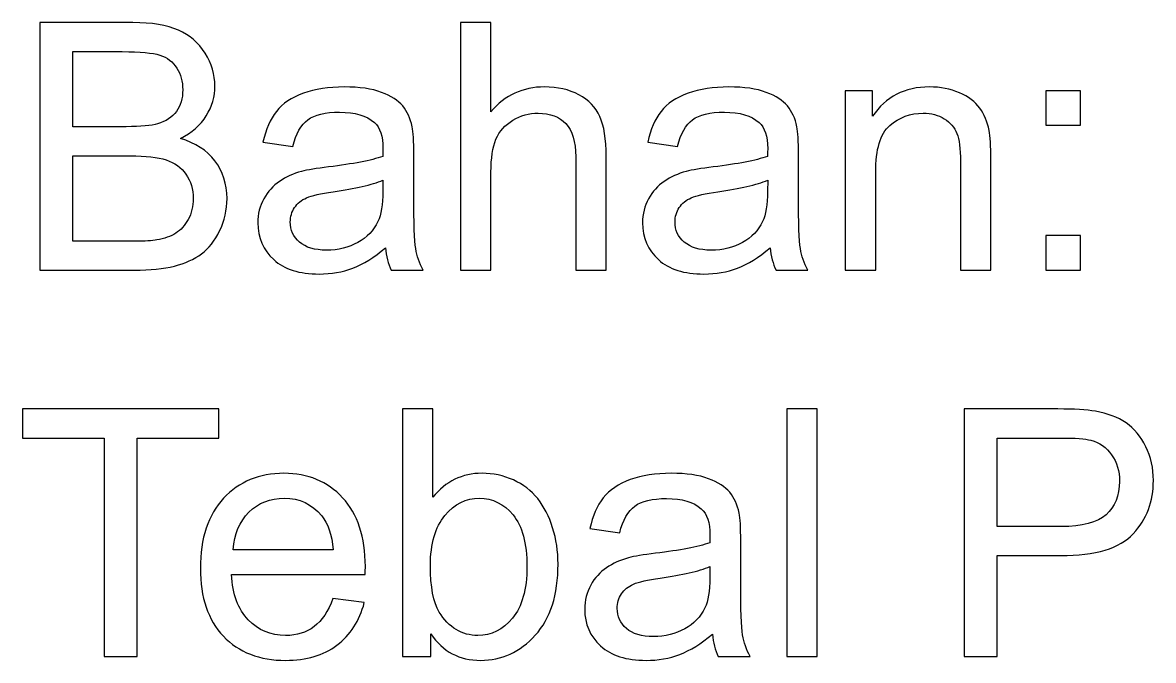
# Model space of a CAD drawing. Header units: centimetres. Extents: x -7.1 to 7.1, y -5.2 to 12.5.
# Drawn here: x -2.416 to -0.437, y 8.085 to 9.201 of the extents above; entities that cross this region are included whole.
import ezdxf

# ---------------------------------------------------------------- set-up
doc = ezdxf.new("R2010")
doc.units = ezdxf.units.CM
doc.header["$MEASUREMENT"] = 0
doc.layers.add('Visible', color=7, linetype='Continuous')

msp = doc.modelspace()

# ---------------------------------------------------------------- linework, layer by layer
at = {"layer": 'Visible', "color": 250}
for points, knots in [([(-2.38561, 8.76747), (-2.38561, 8.76747), (-2.38561, 9.20086), (-2.38561, 9.20086), (-2.38561, 9.20086), (-2.22299, 9.20086), (-2.22299, 9.20086), (-2.1899, 9.20086), (-2.16337, 9.19653), (-2.14329, 9.18775), (-2.12332, 9.17897), (-2.10768, 9.16545), (-2.09638, 9.14719), (-2.08498, 9.12904), (-2.07933, 9.10997), (-2.07933, 9.08999), (-2.07933, 9.07153), (-2.08438, 9.05408), (-2.09436, 9.03774), (-2.10435, 9.02139), (-2.11948, 9.00818), (-2.13976, 8.99809), (-2.11353, 8.99042), (-2.09335, 8.97731), (-2.07933, 8.95874), (-2.06521, 8.94028), (-2.05815, 8.91839), (-2.05815, 8.89317), (-2.05815, 8.87279), (-2.06248, 8.85393), (-2.07106, 8.83647), (-2.07963, 8.81902), (-2.09023, 8.8056), (-2.10284, 8.79612), (-2.11545, 8.78674), (-2.13129, 8.77958), (-2.15025, 8.77473), (-2.16932, 8.76989), (-2.19262, 8.76747), (-2.22027, 8.76747), (-2.22027, 8.76747), (-2.38561, 8.76747), (-2.38561, 8.76747)], [0, 0, 0, 0, 0.0714286, 0.0714286, 0.0714286, 0.1428571, 0.1428571, 0.1428571, 0.2142857, 0.2142857, 0.2142857, 0.2857143, 0.2857143, 0.2857143, 0.3571429, 0.3571429, 0.3571429, 0.4285714, 0.4285714, 0.4285714, 0.5, 0.5, 0.5, 0.5714286, 0.5714286, 0.5714286, 0.6428571, 0.6428571, 0.6428571, 0.7142857, 0.7142857, 0.7142857, 0.7857143, 0.7857143, 0.7857143, 0.8571429, 0.8571429, 0.8571429, 0.9285714, 0.9285714, 0.9285714, 1, 1, 1, 1]), ([(-1.64946, 8.76747), (-1.64946, 8.76747), (-1.64946, 9.20086), (-1.64946, 9.20086), (-1.64946, 9.20086), (-1.59619, 9.20086), (-1.59619, 9.20086), (-1.59619, 9.20086), (-1.59619, 9.0449), (-1.59619, 9.0449), (-1.57148, 9.07385), (-1.5403, 9.08828), (-1.50257, 9.08828), (-1.47947, 9.08828), (-1.4594, 9.08374), (-1.44225, 9.07456), (-1.4252, 9.06538), (-1.41299, 9.05277), (-1.40563, 9.03663), (-1.39826, 9.02049), (-1.39463, 8.99698), (-1.39463, 8.96631), (-1.39463, 8.96631), (-1.39463, 8.76747), (-1.39463, 8.76747), (-1.39463, 8.76747), (-1.4479, 8.76747), (-1.4479, 8.76747), (-1.4479, 8.76747), (-1.4479, 8.96611), (-1.4479, 8.96611), (-1.4479, 8.99264), (-1.45365, 9.01201), (-1.46505, 9.02412), (-1.47655, 9.03622), (-1.49269, 9.04228), (-1.51367, 9.04228), (-1.52931, 9.04228), (-1.54404, 9.03824), (-1.55786, 9.03007), (-1.57168, 9.0219), (-1.58146, 9.0108), (-1.58742, 8.99678), (-1.59327, 8.98286), (-1.59619, 8.96359), (-1.59619, 8.93897), (-1.59619, 8.93897), (-1.59619, 8.76747), (-1.59619, 8.76747), (-1.59619, 8.76747), (-1.64946, 8.76747), (-1.64946, 8.76747)], [0, 0, 0, 0, 0.0588235, 0.0588235, 0.0588235, 0.1176471, 0.1176471, 0.1176471, 0.1764706, 0.1764706, 0.1764706, 0.2352941, 0.2352941, 0.2352941, 0.2941176, 0.2941176, 0.2941176, 0.3529412, 0.3529412, 0.3529412, 0.4117647, 0.4117647, 0.4117647, 0.4705882, 0.4705882, 0.4705882, 0.5294118, 0.5294118, 0.5294118, 0.5882353, 0.5882353, 0.5882353, 0.6470588, 0.6470588, 0.6470588, 0.7058824, 0.7058824, 0.7058824, 0.7647059, 0.7647059, 0.7647059, 0.8235294, 0.8235294, 0.8235294, 0.8823529, 0.8823529, 0.8823529, 0.9411765, 0.9411765, 0.9411765, 1, 1, 1, 1]), ([(-2.32811, 9.01867), (-2.32811, 9.01867), (-2.23439, 9.01867), (-2.23439, 9.01867), (-2.20897, 9.01867), (-2.19071, 9.02038), (-2.17971, 9.02371), (-2.16508, 9.02805), (-2.15409, 9.03532), (-2.14672, 9.0454), (-2.13936, 9.05549), (-2.13562, 9.0681), (-2.13562, 9.08334), (-2.13562, 9.09776), (-2.13905, 9.11047), (-2.14602, 9.12137), (-2.15288, 9.13237), (-2.16276, 9.13993), (-2.17557, 9.14397), (-2.18839, 9.148), (-2.21038, 9.15002), (-2.24145, 9.15002), (-2.24145, 9.15002), (-2.32811, 9.15002), (-2.32811, 9.15002), (-2.32811, 9.15002), (-2.32811, 9.01867), (-2.32811, 9.01867)], [0, 0, 0, 0, 0.1111111, 0.1111111, 0.1111111, 0.2222222, 0.2222222, 0.2222222, 0.3333333, 0.3333333, 0.3333333, 0.4444444, 0.4444444, 0.4444444, 0.5555556, 0.5555556, 0.5555556, 0.6666667, 0.6666667, 0.6666667, 0.7777778, 0.7777778, 0.7777778, 0.8888889, 0.8888889, 0.8888889, 1, 1, 1, 1]), ([(-1.78091, 8.80681), (-1.80069, 8.78997), (-1.81975, 8.77816), (-1.83801, 8.7712), (-1.85627, 8.76424), (-1.87584, 8.76081), (-1.89683, 8.76081), (-1.93133, 8.76081), (-1.95786, 8.76919), (-1.97643, 8.78603), (-1.99499, 8.80278), (-2.00427, 8.82427), (-2.00427, 8.8504), (-2.00427, 8.86573), (-2.00074, 8.87975), (-1.99378, 8.89246), (-1.98672, 8.90518), (-1.97754, 8.91526), (-1.96624, 8.92293), (-1.95484, 8.9306), (-1.94213, 8.93645), (-1.9279, 8.94038), (-1.91741, 8.94311), (-1.90157, 8.94573), (-1.88049, 8.94835), (-1.83751, 8.9534), (-1.80573, 8.95955), (-1.78545, 8.96661), (-1.78525, 8.97388), (-1.78515, 8.97852), (-1.78515, 8.98043), (-1.78515, 9.00202), (-1.79019, 9.01726), (-1.80028, 9.02613), (-1.8139, 9.03814), (-1.83418, 9.04409), (-1.86101, 9.04409), (-1.88613, 9.04409), (-1.9047, 9.03965), (-1.9166, 9.03088), (-1.92861, 9.0221), (-1.93738, 9.00656), (-1.94313, 8.98417), (-1.94313, 8.98417), (-1.99519, 8.99143), (-1.99519, 8.99143), (-1.99045, 9.01373), (-1.98268, 9.03178), (-1.97178, 9.0455), (-1.96089, 9.05922), (-1.94515, 9.06972), (-1.92457, 9.07718), (-1.90409, 9.08455), (-1.88018, 9.08828), (-1.85315, 9.08828), (-1.82631, 9.08828), (-1.80442, 9.08515), (-1.78757, 9.0788), (-1.77083, 9.07244), (-1.75842, 9.06457), (-1.75055, 9.05499), (-1.74268, 9.0454), (-1.73713, 9.0333), (-1.7339, 9.01867), (-1.73219, 9.00959), (-1.73128, 8.99325), (-1.73128, 8.96974), (-1.73128, 8.96974), (-1.73128, 8.89912), (-1.73128, 8.89912), (-1.73128, 8.84979), (-1.73017, 8.81862), (-1.72795, 8.8054), (-1.72583, 8.79219), (-1.72139, 8.77958), (-1.71494, 8.76747), (-1.71494, 8.76747), (-1.77062, 8.76747), (-1.77062, 8.76747), (-1.77597, 8.77867), (-1.7794, 8.79178), (-1.78091, 8.80681)], [0, 0, 0, 0, 0.037037, 0.037037, 0.037037, 0.0740741, 0.0740741, 0.0740741, 0.1111111, 0.1111111, 0.1111111, 0.1481481, 0.1481481, 0.1481481, 0.1851852, 0.1851852, 0.1851852, 0.2222222, 0.2222222, 0.2222222, 0.2592593, 0.2592593, 0.2592593, 0.2962963, 0.2962963, 0.2962963, 0.3333333, 0.3333333, 0.3333333, 0.3703704, 0.3703704, 0.3703704, 0.4074074, 0.4074074, 0.4074074, 0.4444444, 0.4444444, 0.4444444, 0.4814815, 0.4814815, 0.4814815, 0.5185185, 0.5185185, 0.5185185, 0.5555556, 0.5555556, 0.5555556, 0.5925926, 0.5925926, 0.5925926, 0.6296296, 0.6296296, 0.6296296, 0.6666667, 0.6666667, 0.6666667, 0.7037037, 0.7037037, 0.7037037, 0.7407407, 0.7407407, 0.7407407, 0.7777778, 0.7777778, 0.7777778, 0.8148148, 0.8148148, 0.8148148, 0.8518519, 0.8518519, 0.8518519, 0.8888889, 0.8888889, 0.8888889, 0.9259259, 0.9259259, 0.9259259, 0.962963, 0.962963, 0.962963, 1, 1, 1, 1]), ([(-1.10761, 8.80681), (-1.12739, 8.78997), (-1.14645, 8.77816), (-1.16471, 8.7712), (-1.18297, 8.76424), (-1.20254, 8.76081), (-1.22353, 8.76081), (-1.25803, 8.76081), (-1.28456, 8.76919), (-1.30313, 8.78603), (-1.32169, 8.80278), (-1.33097, 8.82427), (-1.33097, 8.8504), (-1.33097, 8.86573), (-1.32744, 8.87975), (-1.32048, 8.89246), (-1.31342, 8.90518), (-1.30424, 8.91526), (-1.29294, 8.92293), (-1.28154, 8.9306), (-1.26883, 8.93645), (-1.2546, 8.94038), (-1.24411, 8.94311), (-1.22827, 8.94573), (-1.20719, 8.94835), (-1.16421, 8.9534), (-1.13243, 8.95955), (-1.11215, 8.96661), (-1.11195, 8.97388), (-1.11185, 8.97852), (-1.11185, 8.98043), (-1.11185, 9.00202), (-1.11689, 9.01726), (-1.12698, 9.02613), (-1.1406, 9.03814), (-1.16088, 9.04409), (-1.18771, 9.04409), (-1.21283, 9.04409), (-1.2314, 9.03965), (-1.2433, 9.03088), (-1.25531, 9.0221), (-1.26408, 9.00656), (-1.26983, 8.98417), (-1.26983, 8.98417), (-1.32189, 8.99143), (-1.32189, 8.99143), (-1.31715, 9.01373), (-1.30938, 9.03178), (-1.29848, 9.0455), (-1.28759, 9.05922), (-1.27185, 9.06972), (-1.25127, 9.07718), (-1.23079, 9.08455), (-1.20688, 9.08828), (-1.17985, 9.08828), (-1.15301, 9.08828), (-1.13112, 9.08515), (-1.11427, 9.0788), (-1.09753, 9.07244), (-1.08512, 9.06457), (-1.07725, 9.05499), (-1.06938, 9.0454), (-1.06383, 9.0333), (-1.0606, 9.01867), (-1.05889, 9.00959), (-1.05798, 8.99325), (-1.05798, 8.96974), (-1.05798, 8.96974), (-1.05798, 8.89912), (-1.05798, 8.89912), (-1.05798, 8.84979), (-1.05687, 8.81862), (-1.05465, 8.8054), (-1.05253, 8.79219), (-1.04809, 8.77958), (-1.04164, 8.76747), (-1.04164, 8.76747), (-1.09732, 8.76747), (-1.09732, 8.76747), (-1.10267, 8.77867), (-1.1061, 8.79178), (-1.10761, 8.80681)], [0, 0, 0, 0, 0.037037, 0.037037, 0.037037, 0.0740741, 0.0740741, 0.0740741, 0.1111111, 0.1111111, 0.1111111, 0.1481481, 0.1481481, 0.1481481, 0.1851852, 0.1851852, 0.1851852, 0.2222222, 0.2222222, 0.2222222, 0.2592593, 0.2592593, 0.2592593, 0.2962963, 0.2962963, 0.2962963, 0.3333333, 0.3333333, 0.3333333, 0.3703704, 0.3703704, 0.3703704, 0.4074074, 0.4074074, 0.4074074, 0.4444444, 0.4444444, 0.4444444, 0.4814815, 0.4814815, 0.4814815, 0.5185185, 0.5185185, 0.5185185, 0.5555556, 0.5555556, 0.5555556, 0.5925926, 0.5925926, 0.5925926, 0.6296296, 0.6296296, 0.6296296, 0.6666667, 0.6666667, 0.6666667, 0.7037037, 0.7037037, 0.7037037, 0.7407407, 0.7407407, 0.7407407, 0.7777778, 0.7777778, 0.7777778, 0.8148148, 0.8148148, 0.8148148, 0.8518519, 0.8518519, 0.8518519, 0.8888889, 0.8888889, 0.8888889, 0.9259259, 0.9259259, 0.9259259, 0.962963, 0.962963, 0.962963, 1, 1, 1, 1]), ([(-0.97616, 8.76747), (-0.97616, 8.76747), (-0.97616, 9.08162), (-0.97616, 9.08162), (-0.97616, 9.08162), (-0.92834, 9.08162), (-0.92834, 9.08162), (-0.92834, 9.08162), (-0.92834, 9.03703), (-0.92834, 9.03703), (-0.90534, 9.07123), (-0.87205, 9.08828), (-0.82857, 9.08828), (-0.8096, 9.08828), (-0.79225, 9.08485), (-0.77641, 9.07809), (-0.76057, 9.07133), (-0.74867, 9.06235), (-0.7408, 9.05136), (-0.73293, 9.04036), (-0.72738, 9.02724), (-0.72425, 9.01211), (-0.72234, 9.00223), (-0.72133, 8.98497), (-0.72133, 8.96036), (-0.72133, 8.96036), (-0.72133, 8.76747), (-0.72133, 8.76747), (-0.72133, 8.76747), (-0.7746, 8.76747), (-0.7746, 8.76747), (-0.7746, 8.76747), (-0.7746, 8.95834), (-0.7746, 8.95834), (-0.7746, 8.98003), (-0.77661, 8.99627), (-0.78075, 9.00697), (-0.78489, 9.01766), (-0.79225, 9.02624), (-0.80274, 9.03269), (-0.81323, 9.03905), (-0.82564, 9.04228), (-0.83977, 9.04228), (-0.86236, 9.04228), (-0.88183, 9.03511), (-0.89828, 9.02069), (-0.91472, 9.00636), (-0.92289, 8.97902), (-0.92289, 8.93887), (-0.92289, 8.93887), (-0.92289, 8.76747), (-0.92289, 8.76747), (-0.92289, 8.76747), (-0.97616, 8.76747), (-0.97616, 8.76747)], [0, 0, 0, 0, 0.0555556, 0.0555556, 0.0555556, 0.1111111, 0.1111111, 0.1111111, 0.1666667, 0.1666667, 0.1666667, 0.2222222, 0.2222222, 0.2222222, 0.2777778, 0.2777778, 0.2777778, 0.3333333, 0.3333333, 0.3333333, 0.3888889, 0.3888889, 0.3888889, 0.4444444, 0.4444444, 0.4444444, 0.5, 0.5, 0.5, 0.5555556, 0.5555556, 0.5555556, 0.6111111, 0.6111111, 0.6111111, 0.6666667, 0.6666667, 0.6666667, 0.7222222, 0.7222222, 0.7222222, 0.7777778, 0.7777778, 0.7777778, 0.8333333, 0.8333333, 0.8333333, 0.8888889, 0.8888889, 0.8888889, 0.9444444, 0.9444444, 0.9444444, 1, 1, 1, 1]), ([(-0.62498, 9.02109), (-0.62498, 9.02109), (-0.62498, 9.08162), (-0.62498, 9.08162), (-0.62498, 9.08162), (-0.56445, 9.08162), (-0.56445, 9.08162), (-0.56445, 9.08162), (-0.56445, 9.02109), (-0.56445, 9.02109), (-0.56445, 9.02109), (-0.62498, 9.02109), (-0.62498, 9.02109)], [0, 0, 0, 0, 0.25, 0.25, 0.25, 0.5, 0.5, 0.5, 0.75, 0.75, 0.75, 1, 1, 1, 1]), ([(-2.32811, 8.81832), (-2.32811, 8.81832), (-2.22016, 8.81832), (-2.22016, 8.81832), (-2.2016, 8.81832), (-2.18859, 8.81902), (-2.18102, 8.82043), (-2.16791, 8.82275), (-2.15681, 8.82669), (-2.14793, 8.83224), (-2.13905, 8.83779), (-2.13179, 8.84586), (-2.12604, 8.85645), (-2.12029, 8.86704), (-2.11747, 8.87925), (-2.11747, 8.89307), (-2.11747, 8.90931), (-2.1216, 8.92333), (-2.12997, 8.93534), (-2.13825, 8.94734), (-2.14975, 8.95572), (-2.16448, 8.96056), (-2.1791, 8.9654), (-2.20029, 8.96782), (-2.22783, 8.96782), (-2.22783, 8.96782), (-2.32811, 8.96782), (-2.32811, 8.96782), (-2.32811, 8.96782), (-2.32811, 8.81832), (-2.32811, 8.81832)], [0, 0, 0, 0, 0.1, 0.1, 0.1, 0.2, 0.2, 0.2, 0.3, 0.3, 0.3, 0.4, 0.4, 0.4, 0.5, 0.5, 0.5, 0.6, 0.6, 0.6, 0.7, 0.7, 0.7, 0.8, 0.8, 0.8, 0.9, 0.9, 0.9, 1, 1, 1, 1]), ([(-1.78515, 8.92485), (-1.80452, 8.91698), (-1.83357, 8.91032), (-1.87231, 8.90487), (-1.89431, 8.90175), (-1.90984, 8.89821), (-1.91892, 8.89428), (-1.928, 8.89035), (-1.93496, 8.8846), (-1.93991, 8.87713), (-1.94485, 8.86956), (-1.94737, 8.86119), (-1.94737, 8.85191), (-1.94737, 8.83789), (-1.94202, 8.82608), (-1.93123, 8.8167), (-1.92044, 8.80732), (-1.9047, 8.80258), (-1.88402, 8.80258), (-1.86354, 8.80258), (-1.84528, 8.80702), (-1.82924, 8.81599), (-1.8133, 8.82487), (-1.80149, 8.83708), (-1.79403, 8.85251), (-1.78828, 8.86452), (-1.78545, 8.88217), (-1.78545, 8.90548), (-1.78545, 8.90548), (-1.78515, 8.92485), (-1.78515, 8.92485)], [0, 0, 0, 0, 0.1, 0.1, 0.1, 0.2, 0.2, 0.2, 0.3, 0.3, 0.3, 0.4, 0.4, 0.4, 0.5, 0.5, 0.5, 0.6, 0.6, 0.6, 0.7, 0.7, 0.7, 0.8, 0.8, 0.8, 0.9, 0.9, 0.9, 1, 1, 1, 1]), ([(-1.11185, 8.92485), (-1.13122, 8.91698), (-1.16027, 8.91032), (-1.19901, 8.90487), (-1.22101, 8.90175), (-1.23654, 8.89821), (-1.24562, 8.89428), (-1.2547, 8.89035), (-1.26166, 8.8846), (-1.26661, 8.87713), (-1.27155, 8.86956), (-1.27407, 8.86119), (-1.27407, 8.85191), (-1.27407, 8.83789), (-1.26872, 8.82608), (-1.25793, 8.8167), (-1.24714, 8.80732), (-1.2314, 8.80258), (-1.21072, 8.80258), (-1.19024, 8.80258), (-1.17198, 8.80702), (-1.15594, 8.81599), (-1.14, 8.82487), (-1.12819, 8.83708), (-1.12073, 8.85251), (-1.11498, 8.86452), (-1.11215, 8.88217), (-1.11215, 8.90548), (-1.11215, 8.90548), (-1.11185, 8.92485), (-1.11185, 8.92485)], [0, 0, 0, 0, 0.1, 0.1, 0.1, 0.2, 0.2, 0.2, 0.3, 0.3, 0.3, 0.4, 0.4, 0.4, 0.5, 0.5, 0.5, 0.6, 0.6, 0.6, 0.7, 0.7, 0.7, 0.8, 0.8, 0.8, 0.9, 0.9, 0.9, 1, 1, 1, 1]), ([(-0.62498, 8.76747), (-0.62498, 8.76747), (-0.62498, 8.828), (-0.62498, 8.828), (-0.62498, 8.828), (-0.56445, 8.828), (-0.56445, 8.828), (-0.56445, 8.828), (-0.56445, 8.76747), (-0.56445, 8.76747), (-0.56445, 8.76747), (-0.62498, 8.76747), (-0.62498, 8.76747)], [0, 0, 0, 0, 0.25, 0.25, 0.25, 0.5, 0.5, 0.5, 0.75, 0.75, 0.75, 1, 1, 1, 1]), ([(-2.27303, 8.09125), (-2.27303, 8.09125), (-2.27303, 8.4738), (-2.27303, 8.4738), (-2.27303, 8.4738), (-2.41588, 8.4738), (-2.41588, 8.4738), (-2.41588, 8.4738), (-2.41588, 8.52464), (-2.41588, 8.52464), (-2.41588, 8.52464), (-2.07267, 8.52464), (-2.07267, 8.52464), (-2.07267, 8.52464), (-2.07267, 8.4738), (-2.07267, 8.4738), (-2.07267, 8.4738), (-2.21552, 8.4738), (-2.21552, 8.4738), (-2.21552, 8.4738), (-2.21552, 8.09125), (-2.21552, 8.09125), (-2.21552, 8.09125), (-2.27303, 8.09125), (-2.27303, 8.09125)], [0, 0, 0, 0, 0.125, 0.125, 0.125, 0.25, 0.25, 0.25, 0.375, 0.375, 0.375, 0.5, 0.5, 0.5, 0.625, 0.625, 0.625, 0.75, 0.75, 0.75, 0.875, 0.875, 0.875, 1, 1, 1, 1]), ([(-1.70152, 8.09125), (-1.70152, 8.09125), (-1.75116, 8.09125), (-1.75116, 8.09125), (-1.75116, 8.09125), (-1.75116, 8.52464), (-1.75116, 8.52464), (-1.75116, 8.52464), (-1.69789, 8.52464), (-1.69789, 8.52464), (-1.69789, 8.52464), (-1.69789, 8.36999), (-1.69789, 8.36999), (-1.67539, 8.39804), (-1.64674, 8.41206), (-1.61184, 8.41206), (-1.59257, 8.41206), (-1.57421, 8.40823), (-1.55696, 8.40046), (-1.5397, 8.39269), (-1.52558, 8.38169), (-1.51438, 8.36767), (-1.50329, 8.35355), (-1.49451, 8.3366), (-1.48825, 8.31672), (-1.4819, 8.29695), (-1.47877, 8.27566), (-1.47877, 8.25307), (-1.47877, 8.1994), (-1.49209, 8.15783), (-1.51862, 8.12858), (-1.54525, 8.09922), (-1.57713, 8.08459), (-1.61436, 8.08459), (-1.65138, 8.08459), (-1.68044, 8.10003), (-1.70152, 8.1308), (-1.70152, 8.1308), (-1.70152, 8.09125), (-1.70152, 8.09125)], [0, 0, 0, 0, 0.0769231, 0.0769231, 0.0769231, 0.1538462, 0.1538462, 0.1538462, 0.2307692, 0.2307692, 0.2307692, 0.3076923, 0.3076923, 0.3076923, 0.3846154, 0.3846154, 0.3846154, 0.4615385, 0.4615385, 0.4615385, 0.5384615, 0.5384615, 0.5384615, 0.6153846, 0.6153846, 0.6153846, 0.6923077, 0.6923077, 0.6923077, 0.7692308, 0.7692308, 0.7692308, 0.8461538, 0.8461538, 0.8461538, 0.9230769, 0.9230769, 0.9230769, 1, 1, 1, 1]), ([(-1.07846, 8.09125), (-1.07846, 8.09125), (-1.07846, 8.52464), (-1.07846, 8.52464), (-1.07846, 8.52464), (-1.02519, 8.52464), (-1.02519, 8.52464), (-1.02519, 8.52464), (-1.02519, 8.09125), (-1.02519, 8.09125), (-1.02519, 8.09125), (-1.07846, 8.09125), (-1.07846, 8.09125)], [0, 0, 0, 0, 0.25, 0.25, 0.25, 0.5, 0.5, 0.5, 0.75, 0.75, 0.75, 1, 1, 1, 1]), ([(-0.76794, 8.09125), (-0.76794, 8.09125), (-0.76794, 8.52464), (-0.76794, 8.52464), (-0.76794, 8.52464), (-0.60431, 8.52464), (-0.60431, 8.52464), (-0.57556, 8.52464), (-0.55356, 8.52323), (-0.53833, 8.52051), (-0.51705, 8.51698), (-0.49919, 8.51022), (-0.48476, 8.50033), (-0.47034, 8.49034), (-0.45873, 8.47642), (-0.44996, 8.45857), (-0.44118, 8.44071), (-0.43684, 8.42104), (-0.43684, 8.39955), (-0.43684, 8.36283), (-0.44855, 8.33165), (-0.47205, 8.30623), (-0.49546, 8.28071), (-0.53793, 8.268), (-0.59926, 8.268), (-0.59926, 8.268), (-0.71044, 8.268), (-0.71044, 8.268), (-0.71044, 8.268), (-0.71044, 8.09125), (-0.71044, 8.09125), (-0.71044, 8.09125), (-0.76794, 8.09125), (-0.76794, 8.09125)], [0, 0, 0, 0, 0.0909091, 0.0909091, 0.0909091, 0.1818182, 0.1818182, 0.1818182, 0.2727273, 0.2727273, 0.2727273, 0.3636364, 0.3636364, 0.3636364, 0.4545455, 0.4545455, 0.4545455, 0.5454545, 0.5454545, 0.5454545, 0.6363636, 0.6363636, 0.6363636, 0.7272727, 0.7272727, 0.7272727, 0.8181818, 0.8181818, 0.8181818, 0.9090909, 0.9090909, 0.9090909, 1, 1, 1, 1]), ([(-0.71044, 8.31884), (-0.71044, 8.31884), (-0.59846, 8.31884), (-0.59846, 8.31884), (-0.56133, 8.31884), (-0.5351, 8.3257), (-0.51947, 8.33952), (-0.50393, 8.35334), (-0.49616, 8.37271), (-0.49616, 8.39783), (-0.49616, 8.41589), (-0.5007, 8.43143), (-0.50988, 8.44434), (-0.51906, 8.45725), (-0.53117, 8.46583), (-0.5461, 8.46997), (-0.55578, 8.47249), (-0.57364, 8.4738), (-0.59957, 8.4738), (-0.59957, 8.4738), (-0.71044, 8.4738), (-0.71044, 8.4738), (-0.71044, 8.4738), (-0.71044, 8.31884), (-0.71044, 8.31884)], [0, 0, 0, 0, 0.125, 0.125, 0.125, 0.25, 0.25, 0.25, 0.375, 0.375, 0.375, 0.5, 0.5, 0.5, 0.625, 0.625, 0.625, 0.75, 0.75, 0.75, 0.875, 0.875, 0.875, 1, 1, 1, 1]), ([(-1.87292, 8.19294), (-1.87292, 8.19294), (-1.81784, 8.18568), (-1.81784, 8.18568), (-1.82642, 8.1537), (-1.84246, 8.12878), (-1.86586, 8.11112), (-1.88927, 8.09347), (-1.91913, 8.08459), (-1.95555, 8.08459), (-2.00135, 8.08459), (-2.03767, 8.09872), (-2.0645, 8.12696), (-2.09134, 8.15511), (-2.10475, 8.19476), (-2.10475, 8.2457), (-2.10475, 8.29836), (-2.09124, 8.33932), (-2.0641, 8.36838), (-2.03696, 8.39753), (-2.00175, 8.41206), (-1.95847, 8.41206), (-1.91661, 8.41206), (-1.88241, 8.39783), (-1.85587, 8.36928), (-1.82934, 8.34073), (-1.81603, 8.30058), (-1.81603, 8.24883), (-1.81603, 8.2457), (-1.81613, 8.24096), (-1.81633, 8.23471), (-1.81633, 8.23471), (-2.05028, 8.23471), (-2.05028, 8.23471), (-2.04826, 8.2003), (-2.03857, 8.17387), (-2.02102, 8.15561), (-2.00357, 8.13735), (-1.98168, 8.12817), (-1.95555, 8.12817), (-1.93608, 8.12817), (-1.91943, 8.13332), (-1.90571, 8.14361), (-1.89189, 8.1539), (-1.88099, 8.17034), (-1.87292, 8.19294)], [0, 0, 0, 0, 0.0666667, 0.0666667, 0.0666667, 0.1333333, 0.1333333, 0.1333333, 0.2, 0.2, 0.2, 0.2666667, 0.2666667, 0.2666667, 0.3333333, 0.3333333, 0.3333333, 0.4, 0.4, 0.4, 0.4666667, 0.4666667, 0.4666667, 0.5333333, 0.5333333, 0.5333333, 0.6, 0.6, 0.6, 0.6666667, 0.6666667, 0.6666667, 0.7333333, 0.7333333, 0.7333333, 0.8, 0.8, 0.8, 0.8666667, 0.8666667, 0.8666667, 0.9333333, 0.9333333, 0.9333333, 1, 1, 1, 1]), ([(-1.2087, 8.13059), (-1.22848, 8.11375), (-1.24754, 8.10194), (-1.2658, 8.09498), (-1.28406, 8.08802), (-1.30363, 8.08459), (-1.32462, 8.08459), (-1.35912, 8.08459), (-1.38565, 8.09297), (-1.40422, 8.10981), (-1.42278, 8.12656), (-1.43206, 8.14805), (-1.43206, 8.17418), (-1.43206, 8.18951), (-1.42853, 8.20353), (-1.42157, 8.21624), (-1.41451, 8.22896), (-1.40533, 8.23904), (-1.39403, 8.24671), (-1.38263, 8.25438), (-1.36992, 8.26023), (-1.35569, 8.26416), (-1.3452, 8.26689), (-1.32936, 8.26951), (-1.30828, 8.27213), (-1.2653, 8.27718), (-1.23352, 8.28333), (-1.21324, 8.29039), (-1.21304, 8.29766), (-1.21294, 8.3023), (-1.21294, 8.30421), (-1.21294, 8.3258), (-1.21798, 8.34104), (-1.22807, 8.34991), (-1.24169, 8.36192), (-1.26197, 8.36787), (-1.2888, 8.36787), (-1.31392, 8.36787), (-1.33249, 8.36343), (-1.34439, 8.35466), (-1.3564, 8.34588), (-1.36517, 8.33034), (-1.37092, 8.30795), (-1.37092, 8.30795), (-1.42298, 8.31521), (-1.42298, 8.31521), (-1.41824, 8.33751), (-1.41047, 8.35556), (-1.39957, 8.36928), (-1.38868, 8.383), (-1.37294, 8.3935), (-1.35236, 8.40096), (-1.33188, 8.40833), (-1.30797, 8.41206), (-1.28094, 8.41206), (-1.2541, 8.41206), (-1.23221, 8.40893), (-1.21536, 8.40258), (-1.19862, 8.39622), (-1.18621, 8.38835), (-1.17834, 8.37877), (-1.17047, 8.36918), (-1.16492, 8.35708), (-1.16169, 8.34245), (-1.15998, 8.33337), (-1.15907, 8.31703), (-1.15907, 8.29352), (-1.15907, 8.29352), (-1.15907, 8.2229), (-1.15907, 8.2229), (-1.15907, 8.17357), (-1.15796, 8.1424), (-1.15574, 8.12918), (-1.15362, 8.11597), (-1.14918, 8.10336), (-1.14273, 8.09125), (-1.14273, 8.09125), (-1.19841, 8.09125), (-1.19841, 8.09125), (-1.20376, 8.10245), (-1.20719, 8.11556), (-1.2087, 8.13059)], [0, 0, 0, 0, 0.037037, 0.037037, 0.037037, 0.0740741, 0.0740741, 0.0740741, 0.1111111, 0.1111111, 0.1111111, 0.1481481, 0.1481481, 0.1481481, 0.1851852, 0.1851852, 0.1851852, 0.2222222, 0.2222222, 0.2222222, 0.2592593, 0.2592593, 0.2592593, 0.2962963, 0.2962963, 0.2962963, 0.3333333, 0.3333333, 0.3333333, 0.3703704, 0.3703704, 0.3703704, 0.4074074, 0.4074074, 0.4074074, 0.4444444, 0.4444444, 0.4444444, 0.4814815, 0.4814815, 0.4814815, 0.5185185, 0.5185185, 0.5185185, 0.5555556, 0.5555556, 0.5555556, 0.5925926, 0.5925926, 0.5925926, 0.6296296, 0.6296296, 0.6296296, 0.6666667, 0.6666667, 0.6666667, 0.7037037, 0.7037037, 0.7037037, 0.7407407, 0.7407407, 0.7407407, 0.7777778, 0.7777778, 0.7777778, 0.8148148, 0.8148148, 0.8148148, 0.8518519, 0.8518519, 0.8518519, 0.8888889, 0.8888889, 0.8888889, 0.9259259, 0.9259259, 0.9259259, 0.962963, 0.962963, 0.962963, 1, 1, 1, 1]), ([(-2.04725, 8.27829), (-2.04725, 8.27829), (-1.87232, 8.27829), (-1.87232, 8.27829), (-1.87464, 8.30472), (-1.8814, 8.32449), (-1.89239, 8.33771), (-1.90924, 8.35819), (-1.93123, 8.36848), (-1.95817, 8.36848), (-1.98258, 8.36848), (-2.00306, 8.36031), (-2.01971, 8.34396), (-2.03625, 8.32762), (-2.04543, 8.30573), (-2.04725, 8.27829)], [0, 0, 0, 0, 0.2, 0.2, 0.2, 0.4, 0.4, 0.4, 0.6, 0.6, 0.6, 0.8, 0.8, 0.8, 1, 1, 1, 1]), ([(-1.70213, 8.25065), (-1.70213, 8.21312), (-1.69698, 8.18598), (-1.68679, 8.16923), (-1.67005, 8.14189), (-1.64745, 8.12817), (-1.6189, 8.12817), (-1.59559, 8.12817), (-1.57552, 8.13826), (-1.55867, 8.15844), (-1.54172, 8.17861), (-1.53325, 8.20868), (-1.53325, 8.24863), (-1.53325, 8.28959), (-1.54132, 8.31975), (-1.55756, 8.33922), (-1.5738, 8.35869), (-1.59347, 8.36848), (-1.61648, 8.36848), (-1.63978, 8.36848), (-1.65986, 8.35839), (-1.6767, 8.33821), (-1.69365, 8.31804), (-1.70213, 8.28888), (-1.70213, 8.25065)], [0, 0, 0, 0, 0.125, 0.125, 0.125, 0.25, 0.25, 0.25, 0.375, 0.375, 0.375, 0.5, 0.5, 0.5, 0.625, 0.625, 0.625, 0.75, 0.75, 0.75, 0.875, 0.875, 0.875, 1, 1, 1, 1]), ([(-1.21294, 8.24863), (-1.23231, 8.24076), (-1.26136, 8.2341), (-1.3001, 8.22865), (-1.3221, 8.22553), (-1.33763, 8.22199), (-1.34671, 8.21806), (-1.35579, 8.21413), (-1.36275, 8.20838), (-1.3677, 8.20091), (-1.37264, 8.19334), (-1.37516, 8.18497), (-1.37516, 8.17569), (-1.37516, 8.16167), (-1.36981, 8.14986), (-1.35902, 8.14048), (-1.34823, 8.1311), (-1.33249, 8.12636), (-1.31181, 8.12636), (-1.29133, 8.12636), (-1.27307, 8.1308), (-1.25703, 8.13977), (-1.24109, 8.14865), (-1.22928, 8.16086), (-1.22182, 8.17629), (-1.21607, 8.1883), (-1.21324, 8.20595), (-1.21324, 8.22926), (-1.21324, 8.22926), (-1.21294, 8.24863), (-1.21294, 8.24863)], [0, 0, 0, 0, 0.1, 0.1, 0.1, 0.2, 0.2, 0.2, 0.3, 0.3, 0.3, 0.4, 0.4, 0.4, 0.5, 0.5, 0.5, 0.6, 0.6, 0.6, 0.7, 0.7, 0.7, 0.8, 0.8, 0.8, 0.9, 0.9, 0.9, 1, 1, 1, 1])]:
    msp.add_open_spline(points, degree=3, knots=knots, dxfattribs=at)

doc.saveas('drawing.dxf')
